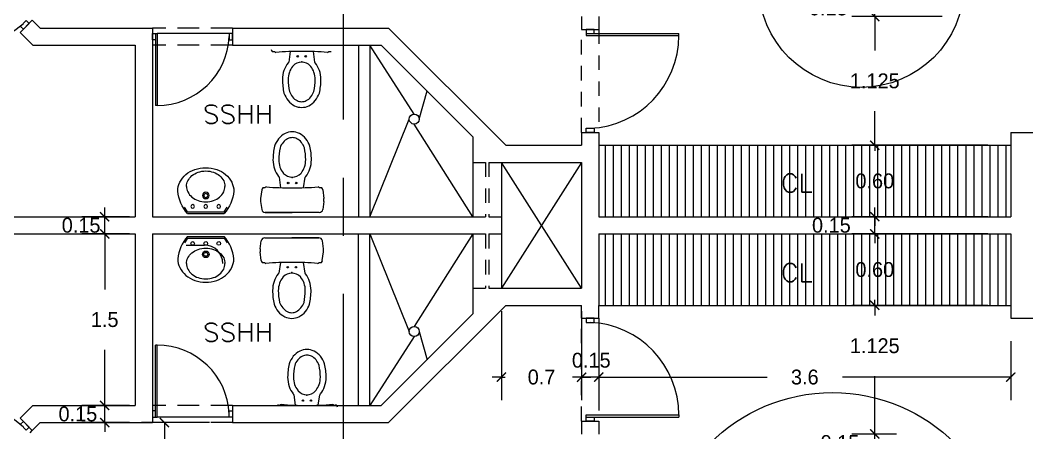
# Model space of a CAD drawing. Header units: millimetres. Extents: x 223 to 336, y 70 to 139.
# Drawn here: x 321.78 to 330.57, y 127.1 to 130.71 of the extents above; entities that cross this region are included whole.
import ezdxf

# ---------------------------------------------------------------- set-up
doc = ezdxf.new("R2010")
doc.units = ezdxf.units.MM
doc.linetypes.add('CENTERX2', pattern=[101.6, 63.5, -12.7, 12.7, -12.7])
doc.linetypes.add('HIDDEN', pattern=[9.525, 6.35, -3.175])
doc.layers.add('COTAS', color=3, linetype='Continuous', lineweight=9)
for name, color, linetype in [('linea-corte', 140, 'CENTERX2'), ('MUEBLES', 253, 'Continuous'), ('MUROS', 5, 'Continuous'), ('pisos', 8, 'Continuous'), ('PROYECCIONES', 6, 'HIDDEN'), ('PUERTAS', 2, 'Continuous'), ('TEXTOS', 4, 'Continuous')]:
    doc.layers.add(name, color=color, linetype=linetype)
doc.styles.add('ROMANS', font='romans.shx', dxfattribs={"height": 0.05})
doc.dimstyles.new('ISO-25', dxfattribs={"dimtxt": 0.13, "dimasz": 0.08, "dimexe": 0.2, "dimexo": 0.2, "dimgap": 0.2, "dimtad": 0, "dimtih": 1, "dimtoh": 1, "dimdec": 3, "dimdsep": 46, "dimtxsty": 'Standard', "dimblk": 'ARCHTICK', "dimcen": 3, "dimadec": 0, "dimazin": 0, "dimtfac": 1, "dimtdec": 3, "dimtmove": 0, "dimatfit": 3, "dimldrblk": 'ARCHTICK', "dimfxl": 1, "dimarcsym": 0})

# ---------------------------------------------------------------- blocks, each defined once
blk = doc.blocks.new('_ARCHTICK')
at = {"color": 0, "linetype": 'ByBlock', "const_width": 0.15}
blk.add_lwpolyline([(-0.5, -0.5), (0.5, 0.5)], dxfattribs=at)
blk = doc.blocks.new('*D417')
at = {"layer": 'COTAS', "color": 0, "lineweight": -2, "ltscale": 0.05, "transparency": 16777216}
for p, q in [((330.2306, 128.2128), (329.0419, 128.2128)), ((329.2419, 128.2128), (329.2419, 128.1241)), ((329.2419, 127.0878), (329.2419, 127.5941)), ((329.4306, 127.0878), (329.0419, 127.0878))]:
    blk.add_line(p, q, dxfattribs=at)
at = {"layer": 'Defpoints', "color": 0, "ltscale": 0.05, "transparency": 16777216}
for p in [(329.2419, 128.2128), (330.4306, 128.2128), (329.6306, 127.0878)]:
    blk.add_point(p, dxfattribs=at)
at = {"layer": 'COTAS', "color": 0, "lineweight": -2, "ltscale": 0.05, "transparency": 16777216, "xscale": 0.08, "yscale": 0.08, "zscale": 0.08}
for p, rotation in [((329.2419, 128.2128), 90), ((329.2419, 127.0878), 270)]:
    blk.add_blockref('_ARCHTICK', p, dxfattribs=dict(at, rotation=rotation))
at = {"layer": 'COTAS', "color": 0, "ltscale": 0.05, "transparency": 16777216, "insert": (329.2419, 127.8591), "char_height": 0.13, "attachment_point": 5}
blk.add_mtext('1.125', dxfattribs=at)
blk = doc.blocks.new('*D416')
at = {"layer": 'COTAS', "color": 0, "lineweight": -2, "ltscale": 0.05, "transparency": 16777216}
for p, q in [((329.2419, 127.0878), (329.2419, 127.1678)), ((329.4306, 127.0878), (329.0419, 127.0878)), ((329.2419, 126.9378), (329.2419, 127.0878)), ((329.2419, 126.9378), (329.2419, 127.0878)), ((329.4306, 126.9378), (329.0419, 126.9378)), ((329.2419, 126.9378), (329.2419, 126.8578))]:
    blk.add_line(p, q, dxfattribs=at)
at = {"layer": 'Defpoints', "color": 0, "ltscale": 0.05, "transparency": 16777216}
for p in [(329.2419, 127.0878), (329.6306, 127.0878), (329.6306, 126.9378)]:
    blk.add_point(p, dxfattribs=at)
at = {"layer": 'COTAS', "color": 0, "lineweight": -2, "ltscale": 0.05, "transparency": 16777216, "xscale": 0.08, "yscale": 0.08, "zscale": 0.08}
for p, rotation in [((329.2419, 127.0878), 270), ((329.2419, 126.9378), 90)]:
    blk.add_blockref('_ARCHTICK', p, dxfattribs=dict(at, rotation=rotation))
at = {"layer": 'COTAS', "color": 0, "ltscale": 0.05, "transparency": 16777216, "insert": (328.9375, 127.0128), "char_height": 0.13, "attachment_point": 5}
blk.add_mtext('0.15', dxfattribs=at)
blk = doc.blocks.new('*D402')
at = {"layer": 'COTAS', "color": 0, "lineweight": -2, "ltscale": 0.05, "transparency": 16777216}
for p, q in [((322.5143, 127.3378), (322.5143, 127.4178)), ((322.7306, 127.3378), (322.3143, 127.3378)), ((322.5143, 127.1878), (322.5143, 127.3378)), ((322.5143, 127.1878), (322.5143, 127.3378)), ((322.7306, 127.1878), (322.3143, 127.1878)), ((322.5143, 127.1878), (322.5143, 127.1078))]:
    blk.add_line(p, q, dxfattribs=at)
at = {"layer": 'Defpoints', "color": 0, "ltscale": 0.05, "transparency": 16777216}
for p in [(322.5143, 127.3378), (322.9306, 127.3378), (322.9306, 127.1878)]:
    blk.add_point(p, dxfattribs=at)
at = {"layer": 'COTAS', "color": 0, "lineweight": -2, "ltscale": 0.05, "transparency": 16777216, "xscale": 0.08, "yscale": 0.08, "zscale": 0.08}
for p, rotation in [((322.5143, 127.3378), 270), ((322.5143, 127.1878), 90)]:
    blk.add_blockref('_ARCHTICK', p, dxfattribs=dict(at, rotation=rotation))
at = {"layer": 'COTAS', "color": 0, "ltscale": 0.05, "transparency": 16777216, "insert": (322.2801, 127.2628), "char_height": 0.13, "attachment_point": 5}
blk.add_mtext('0.15', dxfattribs=at)
blk = doc.blocks.new('*D401')
at = {"layer": 'COTAS', "color": 0, "lineweight": -2, "ltscale": 0.05, "transparency": 16777216}
for p, q in [((323.4306, 127.1878), (322.8354, 127.1878)), ((323.0354, 127.1878), (323.0354, 126.9528)), ((323.0354, 126.1878), (323.0354, 126.4228)), ((322.9306, 126.1878), (323.2354, 126.1878))]:
    blk.add_line(p, q, dxfattribs=at)
at = {"layer": 'Defpoints', "color": 0, "ltscale": 0.05, "transparency": 16777216}
for p in [(323.0354, 127.1878), (323.6306, 127.1878), (322.7306, 126.1878)]:
    blk.add_point(p, dxfattribs=at)
at = {"layer": 'COTAS', "color": 0, "lineweight": -2, "ltscale": 0.05, "transparency": 16777216, "xscale": 0.08, "yscale": 0.08, "zscale": 0.08}
for p, rotation in [((323.0354, 127.1878), 90), ((323.0354, 126.1878), 270)]:
    blk.add_blockref('_ARCHTICK', p, dxfattribs=dict(at, rotation=rotation))
at = {"layer": 'COTAS', "color": 0, "ltscale": 0.05, "transparency": 16777216, "insert": (323.0354, 126.6878), "char_height": 0.13, "attachment_point": 5}
blk.add_mtext('1.00', dxfattribs=at)
blk = doc.blocks.new('Waters02')
for p, q in [((-0.2369, 0), (0, 0)), ((0, 0), (0.2369, 0)), ((0.2369, 0), (0, 0)), ((-0.2763, -0.0968), (-0.2666, -0.0259)), ((0.2763, -0.0968), (0.2666, -0.0259)), ((-0.2665, -0.1989), (-0.2764, -0.1232)), ((0.2665, -0.1989), (0.2764, -0.1232)), ((-0.0999, -0.2168), (-0.1124, -0.3084)), ((0.1001, -0.2168), (0.1123, -0.3084))]:
    blk.add_line(p, q)
for points in [[(-0.1124, -0.3084, 0.013963), (-0.1187, -0.3158, 0.089637), (-0.1546, -0.3811, 0.081306), (-0.1679, -0.462, 0.056545), (-0.1546, -0.5792, 0.089637), (-0.1187, -0.6444, 0.104644), (-0.0624, -0.69, 0.118458), (0, -0.705, 0.108474)], [(-0.0754, -0.3421, 0.013963), (-0.0799, -0.3474, 0.089637), (-0.1073, -0.397, 0.081306), (-0.1179, -0.462, 0.055176), (-0.1065, -0.5655, 0.085892), (-0.0799, -0.6129, 0.104644), (-0.0397, -0.6455, 0.118458), (0, -0.655, 0.118458)], [(0, -0.705, 0.118458), (0.0624, -0.69, 0.104644), (0.1187, -0.6444, 0.089637), (0.1546, -0.5792, 0.056545), (0.1679, -0.462, 0.081306), (0.1546, -0.3811, 0.089637), (0.1187, -0.3158, 0.014084), (0.1123, -0.3084, 0.108474)], [(0, -0.655, 0.118458), (0.0397, -0.6455, 0.104644), (0.0799, -0.6129, 0.085892), (0.1065, -0.5655, 0.055176), (0.1179, -0.462, 0.081306), (0.1073, -0.397, 0.089637), (0.0799, -0.3474, 0.014084), (0.0753, -0.342, 0.014084)]]:
    blk.add_lwpolyline(points, format="xyb")
for centre in [(-0.0351, -0.2578), (0.0352, -0.2578)]:
    blk.add_circle(centre, 0.00635)
for centre, radius, start, end in [((-0.2369, -0.03), 0.03, 90, 172.23483), ((0.2369, -0.03), 0.03, 7.76517, 90), ((-0.1772, -0.1103), 0.1, 172.23483, 187.43141), ((0.1772, -0.1103), 0.1, 352.56859, 7.76517), ((-0.2368, -0.195), 0.03, 187.43141, 224.95324), ((-0.2492, -0.1825), 0.0348, 255.42526, 291.0227), ((-0.223, -0.2095), 0.0148, 201.68967, 259.56391), ((0.0001, -3.0244), 2.8094, 90.00157, 94.60914), ((0.0001, -3.0244), 2.8094, 85.39307, 90.00157), ((-0.0001, -3.0244), 2.8094, 85.39086, 89.99843), ((0.223, -0.2095), 0.0148, 280.43609, 338.31033), ((0.2492, -0.1825), 0.0348, 248.9773, 284.57474), ((0.2368, -0.195), 0.03, 315.04676, 352.56859), ((0, -0.4116), 0.1025, 42.73136, 137.3026)]:
    blk.add_arc(centre, radius, start, end)
blk.add_point((0, -0.305))
blk = doc.blocks.new('Lavats14')
for p, q in [((-0.16, 0), (0.16, 0)), ((-0.16, -0.014), (-0.1871, -0.0546)), ((-0.16, -0.014), (0.16, -0.014)), ((0.16, -0.014), (0.1871, -0.0546))]:
    blk.add_line(p, q)
for points in [[(-0.1679, -0.2366, -0.115976), (-0.1565, -0.1883, -0.104098), (-0.1206, -0.1429, -0.090776), (-0.0674, -0.113, -0.083177), (0, -0.1017, -0.083177), (0.0674, -0.113, -0.090776), (0.1206, -0.1429, -0.104098), (0.1565, -0.1883, -0.115976), (0.1679, -0.2366, -0.115976)], [(-0.245, -0.1961, 0.115976), (-0.2271, -0.2721, 0.104098), (-0.1732, -0.3402, 0.090776), (-0.0957, -0.3839, 0.083177), (0, -0.4, 0.083177), (0.0957, -0.3839, 0.090776), (0.1732, -0.3402, 0.104098), (0.2271, -0.2721, 0.115976), (0.245, -0.1961, 0.115976)], [(-0.1679, -0.2366, 0.115976), (-0.1565, -0.285, 0.104098), (-0.1206, -0.3304, 0.090776), (-0.0674, -0.3603, 0.083177), (0, -0.3716, 0.083177), (0.0674, -0.3603, 0.090776), (0.1206, -0.3304, 0.104098), (0.1565, -0.285, 0.115976), (0.1679, -0.2366, 0.115976)]]:
    blk.add_lwpolyline(points, format="xyb")
for centre, radius in [((-0.1144, -0.0613), 0.016), ((0, -0.0613), 0.016), ((0.1138, -0.0613), 0.016), ((0, -0.1564), 0.029), ((0, -0.1564), 0.0172)]:
    blk.add_circle(centre, radius)
for centre, start, end in [((0.0997, -0.229), 138.58883, 174.53727), ((-0.0997, -0.229), 5.46273, 41.41117)]:
    blk.add_arc(centre, 0.3463, start, end)
blk = doc.blocks.new('*D404')
at = {"layer": 'COTAS', "color": 0, "lineweight": -2, "ltscale": 0.05, "transparency": 16777216}
for p, q in [((322.5143, 128.9878), (322.5143, 129.0678)), ((322.7306, 128.9878), (322.3143, 128.9878)), ((322.5143, 128.8378), (322.5143, 128.9878)), ((322.5143, 128.8378), (322.5143, 128.9878)), ((322.7306, 128.8378), (322.3143, 128.8378)), ((322.5143, 128.8378), (322.5143, 128.7578))]:
    blk.add_line(p, q, dxfattribs=at)
at = {"layer": 'Defpoints', "color": 0, "ltscale": 0.05, "transparency": 16777216}
for p in [(322.5143, 128.9878), (322.9306, 128.9878), (322.9306, 128.8378)]:
    blk.add_point(p, dxfattribs=at)
at = {"layer": 'COTAS', "color": 0, "lineweight": -2, "ltscale": 0.05, "transparency": 16777216, "xscale": 0.08, "yscale": 0.08, "zscale": 0.08}
for p, rotation in [((322.5143, 128.9878), 270), ((322.5143, 128.8378), 90)]:
    blk.add_blockref('_ARCHTICK', p, dxfattribs=dict(at, rotation=rotation))
at = {"layer": 'COTAS', "color": 0, "ltscale": 0.05, "transparency": 16777216, "insert": (322.3082, 128.9128), "char_height": 0.13, "attachment_point": 5}
blk.add_mtext('0.15', dxfattribs=at)
blk = doc.blocks.new('*D403')
at = {"layer": 'COTAS', "color": 0, "lineweight": -2, "ltscale": 0.05, "transparency": 16777216}
for p, q in [((322.7306, 128.8378), (322.3143, 128.8378)), ((322.5143, 128.8378), (322.5143, 128.3528)), ((322.5143, 127.3378), (322.5143, 127.8228)), ((322.7306, 127.3378), (322.3143, 127.3378))]:
    blk.add_line(p, q, dxfattribs=at)
at = {"layer": 'Defpoints', "color": 0, "ltscale": 0.05, "transparency": 16777216}
for p in [(322.5143, 128.8378), (322.9306, 128.8378), (322.9306, 127.3378)]:
    blk.add_point(p, dxfattribs=at)
at = {"layer": 'COTAS', "color": 0, "lineweight": -2, "ltscale": 0.05, "transparency": 16777216, "xscale": 0.08, "yscale": 0.08, "zscale": 0.08}
for p, rotation in [((322.5143, 128.8378), 90), ((322.5143, 127.3378), 270)]:
    blk.add_blockref('_ARCHTICK', p, dxfattribs=dict(at, rotation=rotation))
at = {"layer": 'COTAS', "color": 0, "ltscale": 0.05, "transparency": 16777216, "insert": (322.5143, 128.0878), "char_height": 0.13, "attachment_point": 5}
blk.add_mtext('1.5', dxfattribs=at)
blk = doc.blocks.new('*D415')
at = {"layer": 'COTAS', "color": 0, "lineweight": -2, "ltscale": 0.05, "transparency": 16777216}
for p, q in [((326.8306, 127.9003), (326.8306, 127.3853)), ((330.4306, 127.9003), (330.4306, 127.3853)), ((326.8306, 127.5853), (328.3006, 127.5853)), ((330.4306, 127.5853), (328.9606, 127.5853))]:
    blk.add_line(p, q, dxfattribs=at)
at = {"layer": 'Defpoints', "color": 0, "ltscale": 0.05, "transparency": 16777216}
for p in [(326.8306, 128.1003), (330.4306, 128.1003), (326.8306, 127.5853)]:
    blk.add_point(p, dxfattribs=at)
at = {"layer": 'COTAS', "color": 0, "lineweight": -2, "ltscale": 0.05, "transparency": 16777216, "xscale": 0.08, "yscale": 0.08, "zscale": 0.08, "rotation": 180}
blk.add_blockref('_ARCHTICK', (326.8306, 127.5853), dxfattribs=at)
at = {"layer": 'COTAS', "color": 0, "lineweight": -2, "ltscale": 0.05, "transparency": 16777216, "xscale": 0.08, "yscale": 0.08, "zscale": 0.08}
blk.add_blockref('_ARCHTICK', (330.4306, 127.5853), dxfattribs=at)
at = {"layer": 'COTAS', "color": 0, "ltscale": 0.05, "transparency": 16777216, "insert": (328.6306, 127.5853), "char_height": 0.13, "attachment_point": 5}
blk.add_mtext('3.6', dxfattribs=at)
blk = doc.blocks.new('*D396')
at = {"layer": 'COTAS', "color": 0, "lineweight": -2, "ltscale": 0.05, "transparency": 16777216}
for p, q in [((325.9806, 128.1628), (325.9806, 127.3853)), ((326.6806, 128.1628), (326.6806, 127.3853)), ((325.9806, 127.5853), (325.9006, 127.5853)), ((325.9806, 127.5853), (326.0115, 127.5853)), ((326.6806, 127.5853), (326.6498, 127.5853)), ((326.6806, 127.5853), (326.7606, 127.5853))]:
    blk.add_line(p, q, dxfattribs=at)
at = {"layer": 'Defpoints', "color": 0, "ltscale": 0.05, "transparency": 16777216}
for p in [(325.9806, 128.3628), (326.6806, 128.3628), (325.9806, 127.5853)]:
    blk.add_point(p, dxfattribs=at)
at = {"layer": 'COTAS', "color": 0, "lineweight": -2, "ltscale": 0.05, "transparency": 16777216, "xscale": 0.08, "yscale": 0.08, "zscale": 0.08}
blk.add_blockref('_ARCHTICK', (325.9806, 127.5853), dxfattribs=at)
at = {"layer": 'COTAS', "color": 0, "lineweight": -2, "ltscale": 0.05, "transparency": 16777216, "xscale": 0.08, "yscale": 0.08, "zscale": 0.08, "rotation": 180}
blk.add_blockref('_ARCHTICK', (326.6806, 127.5853), dxfattribs=at)
at = {"layer": 'COTAS', "color": 0, "ltscale": 0.05, "transparency": 16777216, "insert": (326.3306, 127.5853), "char_height": 0.13, "attachment_point": 5}
blk.add_mtext('0.7', dxfattribs=at)
blk = doc.blocks.new('*D395')
at = {"layer": 'COTAS', "color": 0, "lineweight": -2, "ltscale": 0.05, "transparency": 16777216}
for p, q in [((326.6806, 128.1628), (326.6806, 127.3853)), ((326.8306, 128.0128), (326.8306, 127.3853)), ((326.6806, 127.5853), (326.6006, 127.5853)), ((326.8306, 127.5853), (326.6806, 127.5853)), ((326.8306, 127.5853), (326.9106, 127.5853))]:
    blk.add_line(p, q, dxfattribs=at)
at = {"layer": 'Defpoints', "color": 0, "ltscale": 0.05, "transparency": 16777216}
for p in [(326.6806, 128.3628), (326.8306, 128.2128), (326.6806, 127.5853)]:
    blk.add_point(p, dxfattribs=at)
at = {"layer": 'COTAS', "color": 0, "lineweight": -2, "ltscale": 0.05, "transparency": 16777216, "xscale": 0.08, "yscale": 0.08, "zscale": 0.08}
blk.add_blockref('_ARCHTICK', (326.6806, 127.5853), dxfattribs=at)
at = {"layer": 'COTAS', "color": 0, "lineweight": -2, "ltscale": 0.05, "transparency": 16777216, "xscale": 0.08, "yscale": 0.08, "zscale": 0.08, "rotation": 180}
blk.add_blockref('_ARCHTICK', (326.8306, 127.5853), dxfattribs=at)
at = {"layer": 'COTAS', "color": 0, "ltscale": 0.05, "transparency": 16777216, "insert": (326.7652, 127.7323), "char_height": 0.13, "attachment_point": 5}
blk.add_mtext('0.15', dxfattribs=at)
blk = doc.blocks.new('*D428')
at = {"layer": 'COTAS', "color": 0, "lineweight": -2, "ltscale": 0.05, "transparency": 16777216}
for p, q in [((329.2419, 130.8878), (329.2419, 130.9678)), ((329.1179, 130.8878), (329.0419, 130.8878)), ((329.2419, 130.7378), (329.2419, 130.8878)), ((329.2419, 130.7378), (329.2419, 130.8878)), ((329.1256, 130.7378), (329.0419, 130.7378)), ((329.2419, 130.7378), (329.2419, 130.6578))]:
    blk.add_line(p, q, dxfattribs=at)
at = {"layer": 'Defpoints', "color": 0, "ltscale": 0.05, "transparency": 16777216}
for p in [(329.2419, 130.8878), (329.3179, 130.8878), (329.3256, 130.7378)]:
    blk.add_point(p, dxfattribs=at)
at = {"layer": 'COTAS', "color": 0, "lineweight": -2, "ltscale": 0.05, "transparency": 16777216, "xscale": 0.08, "yscale": 0.08, "zscale": 0.08}
for p, rotation in [((329.2419, 130.8878), 270), ((329.2419, 130.7378), 90)]:
    blk.add_blockref('_ARCHTICK', p, dxfattribs=dict(at, rotation=rotation))
at = {"layer": 'COTAS', "color": 0, "ltscale": 0.05, "transparency": 16777216, "insert": (328.8357, 130.8128), "char_height": 0.13, "attachment_point": 5}
blk.add_mtext('0.15', dxfattribs=at)
blk = doc.blocks.new('*D419')
at = {"layer": 'COTAS', "color": 0, "lineweight": -2, "ltscale": 0.05, "transparency": 16777216}
for p, q in [((329.8306, 130.7378), (329.0419, 130.7378)), ((329.2419, 130.7378), (329.2419, 130.4403)), ((329.2419, 129.6128), (329.2419, 129.9103)), ((330.2306, 129.6128), (329.0419, 129.6128))]:
    blk.add_line(p, q, dxfattribs=at)
at = {"layer": 'Defpoints', "color": 0, "ltscale": 0.05, "transparency": 16777216}
for p in [(329.2419, 130.7378), (330.0306, 130.7378), (330.4306, 129.6128)]:
    blk.add_point(p, dxfattribs=at)
at = {"layer": 'COTAS', "color": 0, "lineweight": -2, "ltscale": 0.05, "transparency": 16777216, "xscale": 0.08, "yscale": 0.08, "zscale": 0.08}
for p, rotation in [((329.2419, 130.7378), 90), ((329.2419, 129.6128), 270)]:
    blk.add_blockref('_ARCHTICK', p, dxfattribs=dict(at, rotation=rotation))
at = {"layer": 'COTAS', "color": 0, "ltscale": 0.05, "transparency": 16777216, "insert": (329.2419, 130.1753), "char_height": 0.13, "attachment_point": 5}
blk.add_mtext('1.125', dxfattribs=at)
blk = doc.blocks.new('*D461')
at = {"layer": 'COTAS', "color": 0, "lineweight": -2, "ltscale": 0.05, "transparency": 16777216}
for p, q in [((329.2419, 129.6128), (329.2419, 129.6928)), ((330.2306, 129.6128), (329.0419, 129.6128)), ((329.2419, 129.6128), (329.2419, 129.5653)), ((329.2419, 128.9878), (329.2419, 129.0353)), ((330.2306, 128.9878), (329.0419, 128.9878)), ((329.2419, 128.9878), (329.2419, 128.9078))]:
    blk.add_line(p, q, dxfattribs=at)
at = {"layer": 'Defpoints', "color": 0, "ltscale": 0.05, "transparency": 16777216}
for p in [(329.2419, 129.6128), (330.4306, 129.6128), (330.4306, 128.9878)]:
    blk.add_point(p, dxfattribs=at)
at = {"layer": 'COTAS', "color": 0, "lineweight": -2, "ltscale": 0.05, "transparency": 16777216, "xscale": 0.08, "yscale": 0.08, "zscale": 0.08}
for p, rotation in [((329.2419, 129.6128), 270), ((329.2419, 128.9878), 90)]:
    blk.add_blockref('_ARCHTICK', p, dxfattribs=dict(at, rotation=rotation))
at = {"layer": 'COTAS', "color": 0, "ltscale": 0.05, "transparency": 16777216, "insert": (329.2419, 129.3003), "char_height": 0.13, "attachment_point": 5}
blk.add_mtext('0.60', dxfattribs=at)
blk = doc.blocks.new('*D418')
at = {"layer": 'COTAS', "color": 0, "lineweight": -2, "ltscale": 0.05, "transparency": 16777216}
for p, q in [((329.2419, 128.9878), (329.2419, 129.0678)), ((330.2306, 128.9878), (329.0419, 128.9878)), ((329.2419, 128.8378), (329.2419, 128.9878)), ((329.2419, 128.8378), (329.2419, 128.9878)), ((330.2306, 128.8378), (329.0419, 128.8378)), ((329.2419, 128.8378), (329.2419, 128.7578))]:
    blk.add_line(p, q, dxfattribs=at)
at = {"layer": 'Defpoints', "color": 0, "ltscale": 0.05, "transparency": 16777216}
for p in [(329.2419, 128.9878), (330.4306, 128.9878), (330.4306, 128.8378)]:
    blk.add_point(p, dxfattribs=at)
at = {"layer": 'COTAS', "color": 0, "lineweight": -2, "ltscale": 0.05, "transparency": 16777216, "xscale": 0.08, "yscale": 0.08, "zscale": 0.08}
for p, rotation in [((329.2419, 128.9878), 270), ((329.2419, 128.8378), 90)]:
    blk.add_blockref('_ARCHTICK', p, dxfattribs=dict(at, rotation=rotation))
at = {"layer": 'COTAS', "color": 0, "ltscale": 0.05, "transparency": 16777216, "insert": (328.8627, 128.9128), "char_height": 0.13, "attachment_point": 5}
blk.add_mtext('0.15', dxfattribs=at)
blk = doc.blocks.new('*D460')
at = {"layer": 'COTAS', "color": 0, "lineweight": -2, "ltscale": 0.05, "transparency": 16777216}
for p, q in [((329.2419, 128.8378), (329.2419, 128.9178)), ((330.2306, 128.8378), (329.0419, 128.8378)), ((329.2419, 128.8378), (329.2419, 128.7903)), ((329.2419, 128.2128), (329.2419, 128.2603)), ((330.2306, 128.2128), (329.0419, 128.2128)), ((329.2419, 128.2128), (329.2419, 128.1328))]:
    blk.add_line(p, q, dxfattribs=at)
at = {"layer": 'Defpoints', "color": 0, "ltscale": 0.05, "transparency": 16777216}
for p in [(329.2419, 128.8378), (330.4306, 128.8378), (330.4306, 128.2128)]:
    blk.add_point(p, dxfattribs=at)
at = {"layer": 'COTAS', "color": 0, "lineweight": -2, "ltscale": 0.05, "transparency": 16777216, "xscale": 0.08, "yscale": 0.08, "zscale": 0.08}
for p, rotation in [((329.2419, 128.8378), 270), ((329.2419, 128.2128), 90)]:
    blk.add_blockref('_ARCHTICK', p, dxfattribs=dict(at, rotation=rotation))
at = {"layer": 'COTAS', "color": 0, "ltscale": 0.05, "transparency": 16777216, "insert": (329.2419, 128.5253), "char_height": 0.13, "attachment_point": 5}
blk.add_mtext('0.60', dxfattribs=at)
blk = doc.blocks.new('A$C235B6341')
for p, q in [((0.1666, 0.4882), (0.1541, 0.3966)), ((0.3666, 0.4882), (0.3788, 0.3966))]:
    blk.add_line(p, q)
for points in [[(0.1541, 0.3966, 0.013963), (0.1478, 0.3892, 0.089637), (0.1119, 0.3239, 0.081306), (0.0986, 0.243, 0.056545), (0.1119, 0.1258, 0.089637), (0.1478, 0.0606, 0.104644), (0.2041, 0.015, 0.118458), (0.2665, 0, 0.108474)], [(0.1911, 0.3629, 0.013963), (0.1866, 0.3576, 0.089637), (0.1592, 0.308, 0.081306), (0.1486, 0.243, 0.055176), (0.16, 0.1395, 0.085892), (0.1866, 0.0921, 0.104644), (0.2268, 0.0595, 0.118458), (0.2665, 0.05, 0.118458)], [(0.2665, 0, 0.118458), (0.3289, 0.015, 0.104644), (0.3852, 0.0606, 0.089637), (0.4211, 0.1258, 0.056545), (0.4344, 0.243, 0.081306), (0.4211, 0.3239, 0.089637), (0.3852, 0.3892, 0.014084), (0.3788, 0.3966, 0.108474)], [(0.2665, 0.05, 0.118458), (0.3062, 0.0595, 0.104644), (0.3464, 0.0921, 0.085892), (0.373, 0.1395, 0.055176), (0.3844, 0.243, 0.081306), (0.3738, 0.308, 0.089637), (0.3464, 0.3576, 0.014084), (0.3418, 0.363, 0.014084)]]:
    blk.add_lwpolyline(points, format="xyb")
for centre in [(0.2314, 0.4472), (0.3017, 0.4472)]:
    blk.add_circle(centre, 0.00635)
for centre, radius, start, end in [((0.0297, 0.51), 0.03, 187.43141, 224.95324), ((0.0173, 0.5225), 0.0348, 255.42526, 291.0227), ((0.0435, 0.4955), 0.0148, 201.68967, 259.56391), ((0.2666, -2.3194), 2.8094, 90.00157, 94.60914), ((0.2666, -2.3194), 2.8094, 85.39307, 90.00157), ((0.2664, -2.3194), 2.8094, 85.39086, 89.99843), ((0.4895, 0.4955), 0.0148, 280.43609, 338.31033), ((0.5157, 0.5225), 0.0348, 248.9773, 284.57474), ((0.2665, 0.2934), 0.1025, 42.73136, 137.3026)]:
    blk.add_arc(centre, radius, start, end)
blk.add_point((0.2665, 0.4))

msp = doc.modelspace()

# ---------------------------------------------------------------- hatches: boundary and pattern name
at = {"layer": 'pisos', "ltscale": 0.05}
h = msp.add_hatch(dxfattribs=at)
h.set_pattern_fill('_USER', color=256, scale=0.07, angle=90, style=0, pattern_type=0)
h.set_pattern_definition([(90, (56.68888, 1.81178), (-0.07, 4e-18), [])])
h.paths.add_polyline_path([(326.83064, 129.61281), (326.83064, 128.98781), (330.43064, 128.98781), (330.43064, 129.61281)])
h.paths.add_polyline_path([(330.43064, 128.21281), (330.43064, 128.83781), (326.83064, 128.83781), (326.83064, 128.21281)])
h.paths.add_polyline_path([(329.03606, 129.39781), (329.44773, 129.39781), (329.44773, 129.20281), (329.03606, 129.20281)], flags=24)
h.paths.add_polyline_path([(328.4069, 129.16183), (328.76302, 129.16183), (328.76302, 129.40183), (328.4069, 129.40183)], flags=24)
h.paths.add_polyline_path([(329.03606, 128.62281), (329.44773, 128.62281), (329.44773, 128.42781), (329.03606, 128.42781)], flags=24)
h.paths.add_polyline_path([(328.4069, 128.37962), (328.76302, 128.37962), (328.76302, 128.61962), (328.4069, 128.61962)], flags=24)

# ---------------------------------------------------------------- linework, layer by layer
at = {"layer": 'linea-corte', "ltscale": 0.04}
msp.add_line((324.59687, 136.44118), (324.59687, 121.26045), dxfattribs=at)
at = {"layer": 'MUEBLES'}
for p, q in [((324.73064, 130.48781), (324.73064, 128.98781)), ((324.83064, 130.48781), (324.83064, 128.98781)), ((324.73064, 127.33781), (324.73064, 128.83781)), ((324.83064, 127.33781), (324.83064, 128.83781)), ((323.22572, 128.73944), (323.38572, 128.73944))]:
    msp.add_line(p, q, dxfattribs=at)
msp.add_arc((323.38572, 128.57944), 0.16, 360, 90, dxfattribs=at)
at = {"layer": 'MUROS', "ltscale": 0.05}
for p, q in [((321.88211, 130.7057), (321.77604, 130.59963)), ((321.88211, 130.7057), (321.95, 130.63781)), ((322.93064, 130.63781), (322.93064, 128.98781)), ((323.63064, 130.63781), (323.63064, 130.48781)), ((321.77604, 130.59963), (321.88787, 130.48781)), ((322.78064, 130.48781), (322.78064, 128.98781)), ((330.43064, 129.72531), (330.68064, 129.72531)), ((322.78064, 128.83781), (322.78064, 127.33781)), ((322.93064, 128.83781), (322.93064, 127.18781)), ((330.43064, 128.10031), (330.68064, 128.10031)), ((321.77604, 127.22598), (321.88787, 127.33781)), ((321.77604, 127.22598), (321.88787, 127.33781)), ((323.63064, 127.33781), (323.63064, 127.18781)), ((321.88211, 127.11991), (321.77604, 127.22598)), ((321.88211, 127.11991), (321.77604, 127.22598)), ((321.88211, 127.11991), (321.95, 127.18781)), ((321.88211, 127.11991), (321.95, 127.18781))]:
    msp.add_line(p, q, dxfattribs=at)
at = {"layer": 'MUROS'}
for p, q in [((326.68064, 130.73781), (326.68064, 130.62531)), ((326.83064, 130.73781), (326.83064, 130.62531)), ((321.95, 130.63781), (322.93064, 130.63781)), ((323.63064, 130.63781), (324.99277, 130.63781)), ((324.99277, 130.63781), (326.01777, 129.61281)), ((326.68064, 130.62531), (326.83064, 130.62531)), ((321.88787, 130.48781), (322.78064, 130.48781)), ((322.93064, 130.48781), (322.93064, 130.48781)), ((323.63064, 130.48781), (324.93064, 130.48781)), ((324.93064, 130.48781), (325.73064, 129.68781)), ((325.73064, 129.68781), (325.73064, 128.98781)), ((326.68064, 129.72531), (326.68064, 129.61281)), ((326.68064, 129.72531), (326.83064, 129.72531)), ((326.83064, 129.72531), (326.83064, 128.98781)), ((330.43064, 129.72531), (330.43064, 128.98781)), ((326.01777, 129.61281), (326.68064, 129.61281)), ((325.98064, 129.46281), (326.68064, 129.46281)), ((325.98064, 129.46281), (325.98064, 128.36281)), ((326.68064, 129.46281), (326.68064, 128.36281)), ((318.43064, 128.98781), (322.78064, 128.98781)), ((322.93064, 128.98781), (325.73064, 128.98781)), ((326.83064, 128.98781), (330.43064, 128.98781)), ((318.43064, 128.83781), (322.78064, 128.83781)), ((322.93064, 128.83781), (325.73064, 128.83781)), ((325.73064, 128.83781), (325.73064, 128.13781)), ((326.83064, 128.83781), (330.43064, 128.83781)), ((326.83064, 128.83781), (326.83064, 128.21281)), ((330.43064, 128.83781), (330.43064, 128.10031)), ((325.98064, 128.36281), (326.68064, 128.36281)), ((324.99277, 127.18781), (326.01777, 128.21281)), ((326.01777, 128.21281), (326.68064, 128.21281)), ((326.68064, 128.10031), (326.68064, 128.21281)), ((326.83064, 128.10031), (326.83064, 128.21281)), ((324.93064, 127.33781), (325.73064, 128.13781)), ((326.68064, 128.10031), (326.83064, 128.10031)), ((321.88787, 127.33781), (322.78064, 127.33781)), ((321.88787, 127.33781), (322.78064, 127.33781)), ((322.93064, 127.33781), (322.93064, 127.33781)), ((323.63064, 127.33781), (324.93064, 127.33781)), ((321.95, 127.18781), (322.93064, 127.18781)), ((321.95, 127.18781), (322.93064, 127.18781)), ((323.63064, 127.18781), (324.99277, 127.18781)), ((326.68064, 127.20031), (326.68064, 127.08781)), ((326.68064, 127.20031), (326.83064, 127.20031)), ((326.83064, 127.20031), (326.83064, 127.08781))]:
    msp.add_line(p, q, dxfattribs=at)
at = {"layer": 'pisos', "ltscale": 0.05}
for p, q in [((323.60264, 130.59081), (322.97264, 130.59081)), ((325.21857, 129.88472), (324.83064, 130.48781)), ((325.26203, 129.84126), (325.33064, 130.08781)), ((324.83064, 128.98781), (325.1751, 129.84126)), ((325.73064, 128.98781), (325.21857, 129.79779)), ((326.83064, 129.61281), (330.43064, 129.61281)), ((326.68064, 128.36281), (325.98064, 129.46281)), ((326.68064, 129.46281), (325.98064, 128.36281)), ((324.83064, 128.83781), (325.1751, 127.98436)), ((325.73064, 128.83781), (325.21857, 128.02783)), ((326.83064, 128.21281), (330.43064, 128.21281)), ((325.26203, 127.98436), (325.33064, 127.73781)), ((325.21857, 127.94089), (324.83064, 127.33781)), ((323.60264, 127.23481), (322.97264, 127.23481))]:
    msp.add_line(p, q, dxfattribs=at)
at = {"layer": 'pisos', "color": 0, "ltscale": 0.05}
for centre, radius in [((329.1243, 131.01419), 0.89494), ((328.8719, 125.93322), 1.5165)]:
    msp.add_circle(centre, radius, dxfattribs=at)
at = {"layer": 'pisos', "ltscale": 0.05}
for centre in [(325.21857, 129.84126), (325.21857, 127.98436)]:
    msp.add_circle(centre, 0.04347, dxfattribs=at)
at = {"layer": 'PROYECCIONES', "ltscale": 0.03}
for p, q in [((323.63064, 130.63781), (322.93064, 130.63781)), ((323.63064, 130.48781), (322.93064, 130.48781)), ((323.63064, 127.33781), (322.93064, 127.33781)), ((323.63064, 127.18781), (322.93064, 127.18781)), ((321.24571, 126.48352), (321.88114, 127.11726))]:
    msp.add_line(p, q, dxfattribs=at)
at = {"layer": 'PROYECCIONES', "ltscale": 0.02}
for p, q in [((326.68064, 129.72531), (326.68064, 130.62531)), ((326.83064, 130.62531), (326.83064, 129.72531)), ((325.73064, 129.46281), (325.84064, 129.46281)), ((325.84064, 129.46281), (325.84064, 128.98781)), ((325.87064, 129.46281), (325.98064, 129.46281)), ((325.87064, 129.46281), (325.87064, 128.98781)), ((325.73064, 128.98781), (325.84064, 128.98781)), ((325.87064, 128.98781), (325.98064, 128.98781)), ((325.73064, 128.83781), (325.84064, 128.83781)), ((325.84064, 128.83781), (325.84064, 128.36281)), ((325.87064, 128.83781), (325.98064, 128.83781)), ((325.87064, 128.83781), (325.87064, 128.36281)), ((325.73064, 128.36281), (325.84064, 128.36281)), ((325.87064, 128.36281), (325.98064, 128.36281)), ((326.68064, 127.20031), (326.68064, 128.10031)), ((326.83064, 128.10031), (326.83064, 127.20031))]:
    msp.add_line(p, q, dxfattribs=at)
at = {"layer": 'PUERTAS', "color": 1}
for p, q in [((322.95864, 130.59081), (322.95864, 129.96019)), ((322.95864, 130.59081), (322.97264, 130.59081)), ((322.97264, 130.59081), (322.97264, 129.96019)), ((326.71964, 130.58931), (326.71964, 130.57131)), ((326.71964, 130.58931), (327.53044, 130.58931)), ((326.71964, 130.57131), (327.53044, 130.57131)), ((327.53044, 130.57131), (327.53044, 130.58931)), ((322.97264, 129.96019), (322.95864, 129.96019)), ((322.97264, 127.86543), (322.95864, 127.86543)), ((322.95864, 127.23481), (322.95864, 127.86543)), ((322.97264, 127.23481), (322.97264, 127.86543)), ((322.95864, 127.23481), (322.97264, 127.23481)), ((326.71964, 127.23631), (326.71964, 127.25431)), ((326.71964, 127.25431), (327.53044, 127.25431)), ((326.71964, 127.23631), (327.53044, 127.23631)), ((327.53044, 127.25431), (327.53044, 127.23631))]:
    msp.add_line(p, q, dxfattribs=at)
for points in [[(321.85453, 130.67812), (321.82908, 130.70358), (321.77816, 130.65267), (321.80362, 130.62721)], [(326.71964, 130.62531), (326.71964, 130.58931), (326.79164, 130.58931), (326.79164, 130.62531)], [(322.93064, 130.59081), (322.95864, 130.59081), (322.95864, 130.53481), (322.93064, 130.53481)], [(323.63064, 130.59081), (323.60264, 130.59081), (323.60264, 130.53481), (323.63064, 130.53481)], [(326.71964, 129.72531), (326.71964, 129.76131), (326.79164, 129.76131), (326.79164, 129.72531)], [(326.71964, 128.10031), (326.71964, 128.06431), (326.79164, 128.06431), (326.79164, 128.10031)], [(322.93064, 127.23481), (322.95864, 127.23481), (322.95864, 127.29081), (322.93064, 127.29081)], [(323.63064, 127.23481), (323.60264, 127.23481), (323.60264, 127.29081), (323.63064, 127.29081)], [(321.85453, 127.14749), (321.82908, 127.12204), (321.77816, 127.17295), (321.80362, 127.1984)], [(321.85453, 127.14749), (321.82908, 127.12204), (321.77816, 127.17295), (321.80362, 127.1984)], [(326.71964, 127.20031), (326.71964, 127.23631), (326.79164, 127.23631), (326.79164, 127.20031)]]:
    msp.add_lwpolyline(points, close=True, dxfattribs=at)
at = {"layer": 'PUERTAS'}
for centre, radius, start, end in [((321.25632, 131.27634), 0.8108, 225, 312.455196), ((322.97264, 130.59081), 0.63062, 270, 357.455196), ((326.71964, 130.57131), 0.8108, 272.544804, 0), ((326.71964, 127.25431), 0.8108, 0, 87.455196), ((322.97264, 127.23481), 0.63062, 2.544804, 90), ((321.25632, 126.54928), 0.8108, 47.544804, 135), ((321.25632, 126.54928), 0.8108, 47.544804, 135)]:
    msp.add_arc(centre, radius, start, end, dxfattribs=at)

# ---------------------------------------------------------------- block references
at = {"layer": 'MUEBLES', "ltscale": 0.05, "rotation": 180}
msp.add_blockref('Waters02', (324.15247, 129.02473), dxfattribs=at)
at = {"layer": 'MUEBLES', "ltscale": 0.05, "xscale": -1, "rotation": 180}
msp.add_blockref('Lavats14', (323.39732, 129.01658), dxfattribs=at)
at = {"layer": 'MUEBLES', "ltscale": 0.05}
for name, p in [('Lavats14', (323.39732, 128.81538)), ('Waters02', (324.14912, 128.80377))]:
    msp.add_blockref(name, p, dxfattribs=at)
at = {"layer": 'TEXTOS', "ltscale": 0.05}
msp.add_blockref('A$C235B6341', (323.96876, 129.94348), dxfattribs=at)
at = {"layer": 'TEXTOS', "ltscale": 0.05, "rotation": 180}
msp.add_blockref('A$C235B6341', (324.54714, 127.82781), dxfattribs=at)

# ---------------------------------------------------------------- texts
at = {"layer": 'TEXTOS', "style": 'ROMANS', "width": 1.065916}
for s, p in [('SSHH', (323.3718, 129.80445)), ('CL', (328.42254, 129.20183)), ('CL', (328.42254, 128.41962)), ('SSHH', (323.3718, 127.89711))]:
    msp.add_text(s, height=0.16, dxfattribs=at).set_placement(p)

# ---------------------------------------------------------------- dimensions: what is measured, and where the dimension line sits
at = {"layer": 'COTAS', "ltscale": 0.05}
for base, p1, p2, picture, middle in [((329.2419, 130.88781), (329.3256, 130.73781), (329.31795, 130.88781), '*D428', (328.83574, 130.81281)), ((322.51429, 128.98781), (322.93064, 128.83781), (322.93064, 128.98781), '*D404', (322.30816, 128.91281)), ((329.2419, 128.98781), (330.43064, 128.83781), (330.43064, 128.98781), '*D418', (328.86273, 128.91281)), ((329.2419, 128.21281), (329.63064, 127.08781), (330.43064, 128.21281), '*D417', (329.2419, 127.85906)), ((322.51429, 127.33781), (322.93064, 127.18781), (322.93064, 127.33781), '*D402', (322.28013, 127.26281)), ((329.2419, 127.08781), (329.63064, 126.93781), (329.63064, 127.08781), '*D416', (328.93749, 127.01281))]:
    dim = msp.add_linear_dim(base=base, p1=p1, p2=p2, angle=90, dimstyle='ISO-25', override={"dimscale": 1, "dimtmove": 1}, dxfattribs=at)
    dim.commit()
    dim.dimension.update_dxf_attribs({"geometry": picture, "text_midpoint": middle, "dimtype": 160})
for base, p1, p2, override, picture, middle in [((329.2419, 130.73781), (330.43064, 129.61281), (330.03064, 130.73781), {"dimscale": 1, "dimdec": 4, "dimtmove": 1}, '*D419', (329.2419, 130.17531)), ((322.51429, 128.83781), (322.93064, 127.33781), (322.93064, 128.83781), {"dimscale": 1, "dimtmove": 1}, '*D403', (322.51429, 128.08781))]:
    dim = msp.add_linear_dim(base=base, p1=p1, p2=p2, angle=90, dimstyle='ISO-25', override=override, dxfattribs=at)
    dim.commit()
    dim.dimension.update_dxf_attribs({"geometry": picture, "text_midpoint": middle})
for base, p1, p2, text, picture, middle in [((329.2419, 129.61281), (330.43064, 128.98781), (330.43064, 129.61281), '0.60', '*D461', (329.2419, 129.30031)), ((329.2419, 128.83781), (330.43064, 128.21281), (330.43064, 128.83781), '0.60', '*D460', (329.2419, 128.52531)), ((323.03539, 127.18781), (322.73064, 126.18781), (323.63064, 127.18781), '1.00', '*D401', (323.03539, 126.68781))]:
    dim = msp.add_linear_dim(base=base, p1=p1, p2=p2, angle=90, text=text, dimstyle='ISO-25', override={"dimscale": 1, "dimtmove": 1}, dxfattribs=at)
    dim.commit()
    dim.dimension.update_dxf_attribs({"geometry": picture, "text_midpoint": middle})
for base, p1, p2, override, picture, middle in [((325.98064, 127.58534), (326.68064, 128.36281), (325.98064, 128.36281), {"dimscale": 1, "dimtmove": 1}, '*D396', (326.33064, 127.58534)), ((326.83064, 127.58534), (330.43064, 128.10031), (326.83064, 128.10031), {"dimscale": 1}, '*D415', (328.63064, 127.58534))]:
    dim = msp.add_linear_dim(base=base, p1=p1, p2=p2, dimstyle='ISO-25', override=override, dxfattribs=at)
    dim.commit()
    dim.dimension.update_dxf_attribs({"geometry": picture, "text_midpoint": middle})
dim = msp.add_linear_dim(base=(326.68064, 127.58534), p1=(326.83064, 128.21281), p2=(326.68064, 128.36281), dimstyle='ISO-25', override={"dimscale": 1, "dimtmove": 1}, dxfattribs=at)
dim.commit()
dim.dimension.update_dxf_attribs({"geometry": '*D395', "text_midpoint": (326.76518, 127.73225), "dimtype": 160})

doc.saveas('drawing.dxf')
